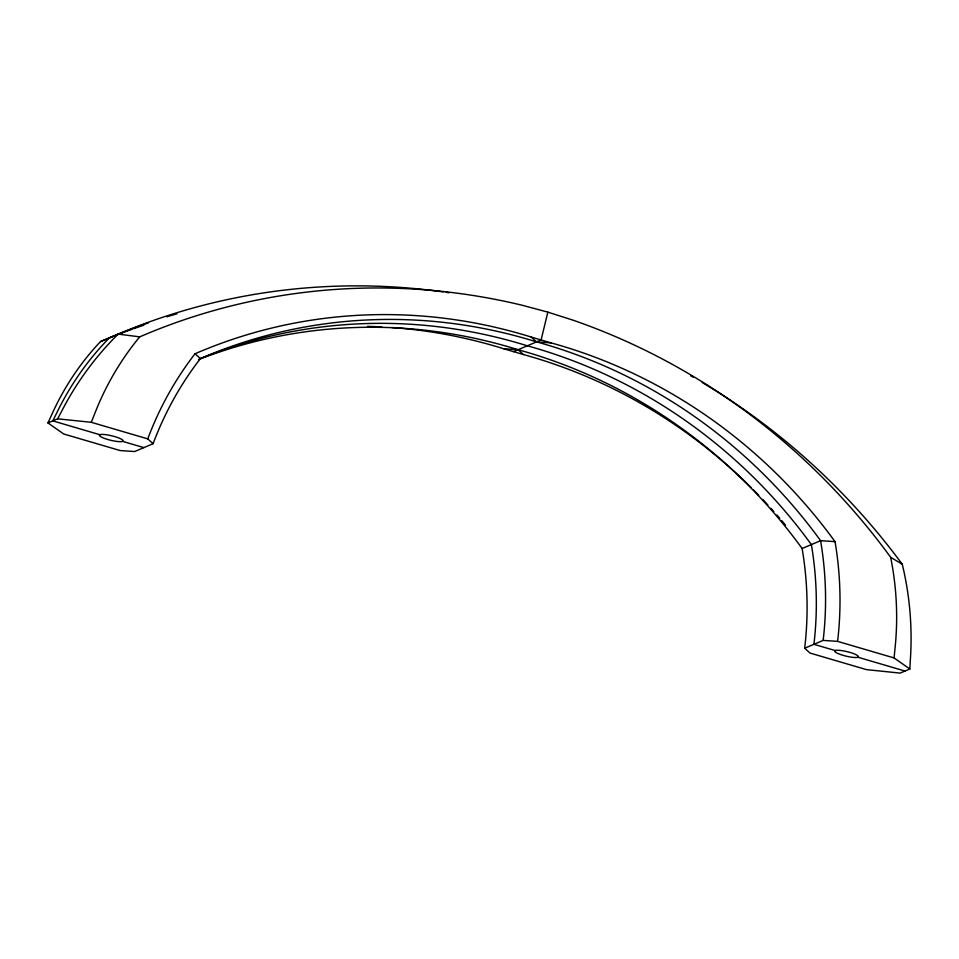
<?xml version="1.0" encoding="UTF-8"?>
<svg xmlns="http://www.w3.org/2000/svg" width="959" height="959" viewBox="0 0 959 959"><rect width="100%" height="100%" fill="white"/><g stroke="black" fill="none" stroke-linecap="round" stroke-linejoin="round"><path stroke-width="1.44" d="M391.823 327.522A522.655 497.325 67 0 1 503.631 348.74L518.076 349.711A522.655 497.325 67 0 1 802.12 548.5A339.918 323.435 67 0 1 804.673 648.224L810.019 653.055L866.492 669.634L900.141 673.098L909.827 668.986L910.331 660.164A303.607 290.289 -87.2 0 0 902.275 564.264A669.909 637.447 67 0 0 702.18 382.473M894.076 657.946L894.891 649.555A292.951 278.745 67 0 0 890.659 557.299A658.186 626.287 67 0 0 573.278 320.246L547.829 312.131L522.092 305.226A658.186 626.287 67 0 0 139.714 336.861L118.185 334.104L100.515 341.584A303.607 275.736 57 0 0 51.39 415.451L47.95 422.931L63.702 433.983L120.187 450.562L134.632 451.533L153.104 443.705A339.918 323.435 67 0 1 200.371 358.606A522.655 497.325 67 0 1 536.549 341.883L550.993 342.854A522.655 497.325 67 0 1 835.037 541.643A339.918 323.435 67 0 1 837.591 641.367L894.076 657.946L909.827 668.986M547.829 312.131L541.104 339.954L513.521 351.641M47.95 422.931L57.636 418.831L91.285 422.296L94.366 414.564A292.951 278.745 67 0 1 139.714 336.861M57.636 418.831L61.748 411.063A303.607 296.822 87.2 0 1 118.185 334.104A669.909 637.435 67 0 1 436.057 290.949M802.12 548.5L820.592 540.672L835.037 541.643M804.673 648.224L823.146 640.396L837.591 641.367M153.104 443.705L147.758 438.874A339.918 323.435 67 0 1 195.025 353.763A522.655 497.325 67 0 1 531.214 337.053L550.993 342.854M503.631 348.74L523.422 354.542A522.655 497.325 67 0 1 751.424 487.855M91.285 422.296L147.758 438.874M99.892 434.715L52.793 420.881L56.581 413.257A300.862 286.285 67 0 1 109.35 337.844A669.909 637.435 67 0 1 148.465 322.847M122.56 441.368A12.179 2.302 13.6 0 0 108.547 435.11A12.179 2.302 13.6 0 0 102.577 437.64A12.179 2.302 13.6 0 0 122.56 441.368L143.862 447.613M835.217 650.562L813.915 644.304A339.918 323.435 67 0 0 811.362 544.58A522.655 497.325 67 0 0 527.306 345.803A522.655 497.325 67 0 0 199.4 359.026M857.885 657.215A12.179 2.302 13.6 0 0 843.872 650.957A12.179 2.302 13.6 0 0 837.902 653.487A12.179 2.302 13.6 0 0 857.885 657.215L904.984 671.048M890.659 557.299L902.275 564.264M531.214 337.053L536.549 341.883A522.655 497.325 67 0 1 820.592 540.672A339.918 323.435 67 0 1 823.146 640.396M523.422 354.542L518.076 349.711A522.655 497.325 67 0 0 198.513 359.601M195.025 353.763L200.371 358.606M437.496 291.14A669.909 637.435 67 0 1 443.262 291.92M446.139 292.327A669.909 637.435 67 0 1 449.016 292.759M166.962 316.806A669.909 637.435 67 0 1 176.995 313.797M690.648 375.772A669.909 637.447 67 0 1 693.225 377.235M100.515 341.584A669.909 637.435 67 0 1 132.57 329.069M133.984 328.565A669.909 637.435 67 0 1 143.874 325.149M367.453 326.384A522.655 497.325 67 0 1 381.79 326.911M753.522 489.953A522.655 497.325 67 0 1 758.713 495.252M762.825 499.543A522.655 497.325 67 0 1 767.883 504.973M770.892 508.27A522.655 497.325 67 0 1 773.865 511.591M776.826 514.935A522.655 497.325 67 0 1 779.751 518.304M781.681 520.569A522.655 497.325 67 0 1 785.517 525.124"/></g></svg>
